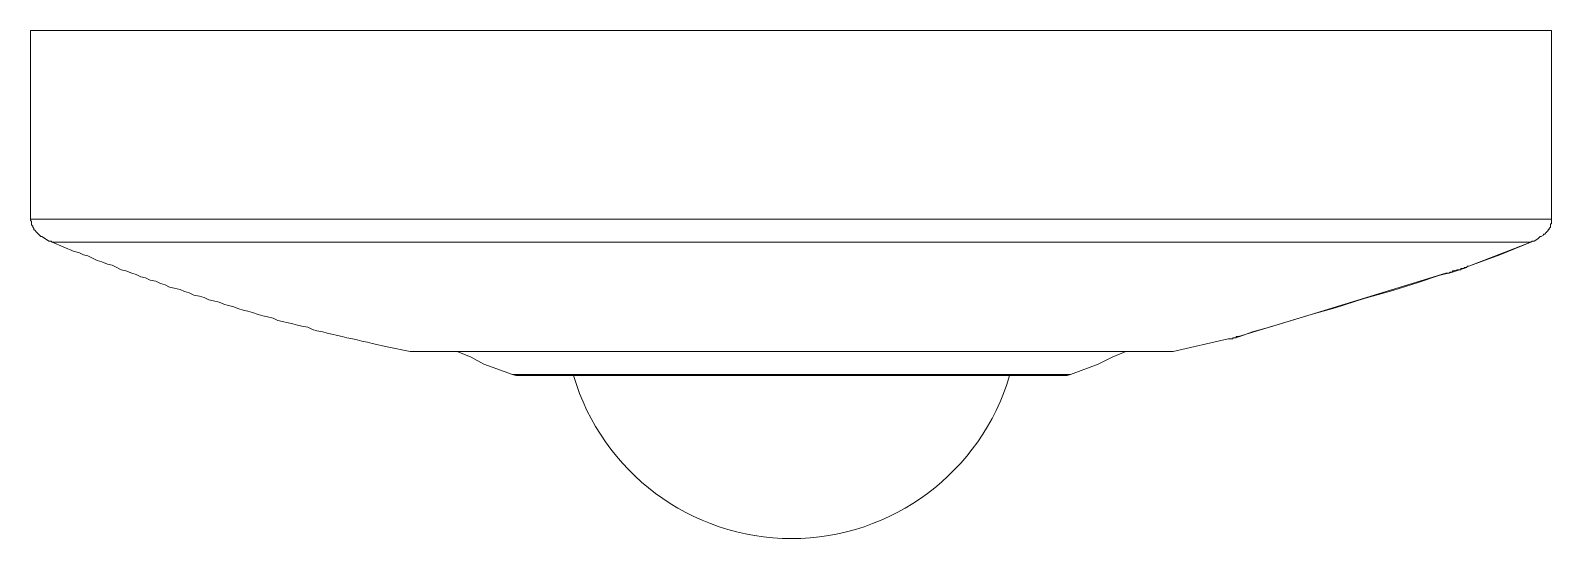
# Model space of a CAD drawing. Header units: millimetres. Extents: x -2.14 to 2.14, y -1.17 to 0.27.
import ezdxf

# ---------------------------------------------------------------- set-up
doc = ezdxf.new("R2010")
doc.units = ezdxf.units.MM
doc.header["$LTSCALE"] = 150

msp = doc.modelspace()

# ---------------------------------------------------------------- linework, layer by layer
at = {"linetype": 'Continuous', "lineweight": 20}
for p, q in [((-2.1416, -0.2657), (-2.1416, 0.2657)), ((2.1416, -0.2657), (2.1416, 0.2657))]:
    msp.add_line(p, q, dxfattribs=at)
for points in [[(2.1416, 0.2657), (-2.1416, 0.2657)], [(-2.1416, -0.2657), (2.1416, -0.2657)], [(-2.1416, -0.2657), (-2.1416, -0.2689), (-2.1384, -0.2722), (-2.1384, -0.2786), (-2.1384, -0.2786), (-2.1384, -0.2819), (-2.1352, -0.2851), (-2.1352, -0.2851), (-2.1352, -0.2851), (-2.1352, -0.2884), (-2.1319, -0.2916), (-2.1319, -0.2916), (-2.1319, -0.2948), (-2.1319, -0.2948), (-2.1287, -0.2981), (-2.1254, -0.3013), (-2.1222, -0.3046), (-2.1125, -0.3143), (-2.1092, -0.3143), (-2.1092, -0.3143), (-2.0995, -0.3208), (-2.0898, -0.3272), (-2.0866, -0.3272), (-2.0833, -0.3272), (-2.0801, -0.3305)], [(2.1416, -0.2657), (2.1416, -0.2722), (2.1416, -0.2754), (2.1416, -0.2786), (2.1384, -0.2786), (2.1384, -0.2851), (2.1384, -0.2851), (2.1384, -0.2884), (2.1352, -0.2916), (2.1352, -0.2916), (2.1352, -0.2948), (2.1319, -0.2948), (2.1319, -0.2981), (2.1287, -0.3013), (2.1254, -0.3046), (2.1254, -0.3046), (2.1222, -0.3078), (2.119, -0.3078), (2.119, -0.311), (2.119, -0.311), (2.1125, -0.3143), (2.1092, -0.3143), (2.1028, -0.3208), (2.093, -0.3272), (2.0898, -0.3272), (2.0866, -0.3272), (2.0833, -0.3305)], [(-2.0801, -0.3305), (2.0833, -0.3305)], [(-2.0801, -0.3305), (-2.0185, -0.3564), (-2.0056, -0.3596), (-1.9926, -0.3661), (-1.9796, -0.3694), (-1.9667, -0.3758), (-1.9537, -0.3823), (-1.9408, -0.3856), (-1.9246, -0.392), (-1.9116, -0.3953), (-1.8986, -0.4018), (-1.8857, -0.4082), (-1.8727, -0.4115), (-1.8565, -0.418), (-1.8436, -0.4212), (-1.8306, -0.4277), (-1.8176, -0.4309), (-1.8047, -0.4374), (-1.7885, -0.4406), (-1.7755, -0.4471), (-1.7626, -0.4504), (-1.7496, -0.4568), (-1.7366, -0.4601), (-1.7204, -0.4633), (-1.7075, -0.4698), (-1.6945, -0.473), (-1.6816, -0.4795), (-1.6654, -0.4828), (-1.6524, -0.486), (-1.6394, -0.4925), (-1.6265, -0.4957), (-1.6103, -0.499), (-1.5973, -0.5054), (-1.5844, -0.5087), (-1.5714, -0.5119), (-1.5552, -0.5184), (-1.5422, -0.5216), (-1.5293, -0.5249), (-1.5163, -0.5281), (-1.5001, -0.5346), (-1.4872, -0.5378), (-1.4742, -0.5411), (-1.458, -0.5443), (-1.445, -0.5508), (-1.4321, -0.554), (-1.4159, -0.5573), (-1.4029, -0.5605), (-1.39, -0.5638), (-1.377, -0.567), (-1.3608, -0.5702), (-1.3478, -0.5767), (-1.3349, -0.58), (-1.3187, -0.5832), (-1.3057, -0.5864), (-1.2928, -0.5897), (-1.2766, -0.5929), (-1.2636, -0.5962), (-1.2506, -0.5994), (-1.2344, -0.6026), (-1.2215, -0.6059), (-1.2085, -0.6091), (-1.1923, -0.6124), (-1.1794, -0.6156), (-1.1664, -0.6188), (-1.1502, -0.6221), (-1.1372, -0.6253), (-1.0724, -0.6383)], [(1.9084, -0.3985), (2.0833, -0.3305)], [(1.9084, -0.3985), (1.9958, -0.3661), (2.0833, -0.3305)], [(1.4645, -0.5346), (1.5325, -0.5152), (1.6135, -0.4892), (1.6945, -0.4666), (1.7658, -0.4439), (1.8241, -0.4244), (1.863, -0.4147)], [(1.4645, -0.5346), (1.8436, -0.418)], [(1.9084, -0.3985), (1.9051, -0.3985), (1.9019, -0.4018), (1.9019, -0.4018), (1.8986, -0.4018), (1.8954, -0.4018), (1.8954, -0.405), (1.8922, -0.405), (1.8889, -0.405), (1.8857, -0.405), (1.8857, -0.4082), (1.8857, -0.4082), (1.876, -0.4082), (1.8662, -0.4115), (1.863, -0.4115), (1.863, -0.4147), (1.863, -0.4147), (1.8598, -0.4147), (1.8565, -0.4147), (1.8533, -0.418), (1.85, -0.418), (1.85, -0.418), (1.8468, -0.418), (1.8436, -0.418)], [(1.9019, -0.4018), (1.863, -0.4147)], [(1.863, -0.4147), (1.863, -0.4115)], [(1.2604, -0.5962), (1.4645, -0.5346)], [(1.2992, -0.5832), (1.3478, -0.5702), (1.4094, -0.5508), (1.4645, -0.5346)], [(1.2604, -0.5962), (1.2571, -0.5962), (1.2571, -0.5962), (1.2539, -0.5962), (1.2539, -0.5994), (1.2506, -0.5994), (1.2474, -0.5994), (1.2442, -0.5994), (1.2442, -0.6026), (1.2409, -0.6026), (1.2409, -0.6026), (1.2344, -0.6026), (1.2344, -0.6026)], [(1.2992, -0.5832), (1.2636, -0.5962), (1.2506, -0.5994)], [(-1.066, -0.6383), (-1.0724, -0.6383)], [(0.6577, -0.6383), (-1.0724, -0.6383)], [(1.0757, -0.6383), (-1.066, -0.6383)], [(-0.9396, -0.6383), (-0.9007, -0.6545), (-0.8651, -0.6739), (-0.7841, -0.7031)], [(0.7873, -0.7031), (0.8651, -0.6739), (0.904, -0.6545), (0.9428, -0.6383)], [(1.0562, -0.6383), (0.797, -0.6383)], [(1.0692, -0.6383), (1.0562, -0.6383)], [(1.0692, -0.6383), (1.0757, -0.6383)], [(1.0757, -0.6383), (1.2312, -0.6026)], [(1.2344, -0.6026), (1.2312, -0.6026)], [(-0.7744, -0.7063), (-0.7841, -0.7031)], [(0.7873, -0.7031), (-0.7841, -0.7031)], [(-0.7744, -0.7063), (0.7776, -0.7063)], [(0.7776, -0.7063), (0.7873, -0.7031)]]:
    msp.add_lwpolyline(points, dxfattribs=at)
msp.add_arc((0.0016, -0.5247), 0.6403, 196.4749, 343.5251, dxfattribs=at)

doc.saveas('drawing.dxf')
